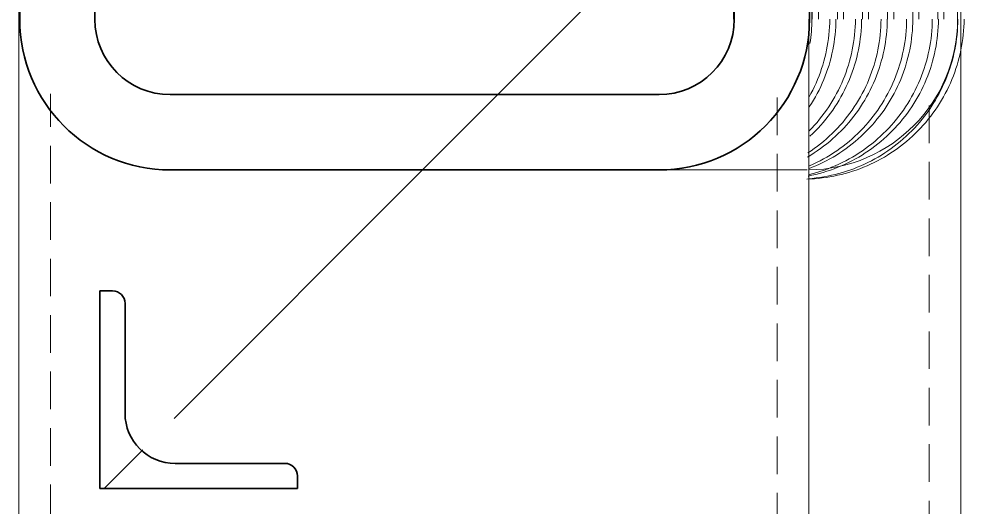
# Model space of a CAD drawing. Header units: centimetres. Extents: x -13467 to 3766, y -437 to 1921.
# Drawn here: x -13122.09 to -13110.12, y 436.27 to 442.44 of the extents above; entities that cross this region are included whole.
import ezdxf

# ---------------------------------------------------------------- set-up
doc = ezdxf.new("R2010")
doc.units = ezdxf.units.CM
doc.linetypes.add('Hidden', pattern=[0.714375, 0.47625, -0.238125])
doc.layers.add('S-BEAM', color=7, linetype='Continuous', lineweight=9)
doc.layers.add('S-COLS', color=7, linetype='Continuous', lineweight=9)
pattern_1 = [(45, (-5050.647, 712), (-25.14472, 25.14472), []), (45, (-5050.647, 750.1), (-25.14472, 25.14472), [])]

# ---------------------------------------------------------------- blocks, each defined once
blk = doc.blocks.new('FP_1-Sección 1-1')
at = {"layer": 'S-COLS'}
blk.add_line((-13112.09, 46.025), (-13112.09, 442.435), dxfattribs=at)
blk = doc.blocks.new('FP_2-Sección 1-1')
at = {"layer": 'S-COLS'}
blk.add_line((-13122.09, 442.435), (-13122.09, 46.025), dxfattribs=at)
blk = doc.blocks.new('HSS Rectangular-Column - 100 x 100 mm-1472442-Sección 1-1')
at = {"layer": 'S-COLS', "true_color": 0xc0c0c0}
h = blk.add_hatch(dxfattribs=at)
h.set_pattern_fill('FP_6', color=9, style=0, pattern_type=2)
h.set_pattern_definition(pattern_1)
h.paths.add_polyline_path([(-13114.908, 46.025), (-13113.995, 46.025), (-13113.995, 440.53), (-13120.185, 440.53), (-13120.111, 436.818), (-13118.723, 436.818), (-13118.564, 436.5), (-13120.185, 436.5), (-13120.111, 241.818), (-13118.723, 241.818), (-13118.564, 241.5), (-13120.185, 241.5), (-13120.185, 46.025)])
h.paths.add_polyline_path([(-13113.995, 441.483), (-13113.995, 449.578), (-13120.185, 449.574), (-13120.175, 441.483), (-13114.908, 441.483)])
h.paths.add_polyline_path([(-13120.185, 450.526), (-13120.175, 450.53), (-13113.995, 450.53), (-13113.995, 507.27), (-13118.801, 507.27), (-13118.801, 515.53), (-13120.185, 515.53), (-13120.185, 450.53)])
h.paths.add_polyline_path([(-13113.995, 508.181), (-13113.995, 515.53), (-13117.497, 515.53), (-13117.497, 509.842), (-13117.195, 509.02), (-13116.433, 508.587), (-13114.908, 508.333)])
at = {"layer": 'S-COLS', "linetype": 'Hidden'}
for p, q in [((-13121.69, 46.025), (-13121.69, 441.493)), ((-13112.49, 441.446), (-13112.49, 46.025))]:
    blk.add_line(p, q, dxfattribs=at)
at = {"layer": 'S-COLS'}
for name in ['FP_2-Sección 1-1', 'FP_1-Sección 1-1']:
    blk.add_blockref(name, (0, 0), dxfattribs=at)
blk = doc.blocks.new('FP_4-Sección 1-1')
at = {"layer": 'S-COLS'}
blk.add_line((-13110.164, 46.025), (-13110.164, 470.014), dxfattribs=at)
blk = doc.blocks.new('HSS Rectangular-Column - 100 x 100 mm-V3-Sección 1-1')
at = {"layer": 'S-COLS', "linetype": 'Hidden'}
blk.add_line((-13110.564, 441.346), (-13110.564, 46.025), dxfattribs=at)
at = {"layer": 'S-COLS'}
blk.add_blockref('FP_4-Sección 1-1', (0, 0), dxfattribs=at)
blk = doc.blocks.new('FP_6-Sección 1-1')
at = {"layer": 'S-BEAM', "color": 9, "true_color": 0xc0c0c0}
for p, q in [((-13111.829, 442.289), (-13111.826, 442.338)), ((-13111.826, 442.338), (-13111.824, 442.387)), ((-13111.824, 442.387), (-13111.823, 442.435)), ((-13111.751, 442.289), (-13111.747, 442.338)), ((-13111.747, 442.338), (-13111.745, 442.387)), ((-13111.745, 442.387), (-13111.744, 442.435)), ((-13111.505, 442.289), (-13111.501, 442.338)), ((-13111.501, 442.338), (-13111.499, 442.387)), ((-13111.499, 442.387), (-13111.499, 442.435)), ((-13111.426, 442.289), (-13111.423, 442.338)), ((-13111.423, 442.338), (-13111.421, 442.387)), ((-13111.421, 442.387), (-13111.42, 442.435)), ((-13111.18, 442.289), (-13111.177, 442.338)), ((-13111.177, 442.338), (-13111.175, 442.387)), ((-13111.175, 442.387), (-13111.174, 442.435)), ((-13111.102, 442.289), (-13111.098, 442.338)), ((-13111.098, 442.338), (-13111.096, 442.387)), ((-13111.096, 442.387), (-13111.095, 442.435)), ((-13110.856, 442.289), (-13110.853, 442.338)), ((-13110.853, 442.338), (-13110.85, 442.387)), ((-13110.85, 442.387), (-13110.85, 442.435)), ((-13110.777, 442.289), (-13110.774, 442.338)), ((-13110.774, 442.338), (-13110.772, 442.387)), ((-13110.772, 442.387), (-13110.771, 442.435)), ((-13110.531, 442.289), (-13110.528, 442.338)), ((-13110.528, 442.338), (-13110.526, 442.387)), ((-13110.526, 442.387), (-13110.525, 442.435)), ((-13110.453, 442.289), (-13110.449, 442.338)), ((-13110.449, 442.338), (-13110.447, 442.387)), ((-13110.447, 442.387), (-13110.447, 442.435)), ((-13110.207, 442.289), (-13110.204, 442.338)), ((-13110.204, 442.338), (-13110.202, 442.387)), ((-13110.202, 442.387), (-13110.201, 442.435)), ((-13110.128, 442.289), (-13110.125, 442.338)), ((-13110.125, 442.338), (-13110.123, 442.387)), ((-13110.123, 442.387), (-13110.122, 442.435)), ((-13111.839, 442.192), (-13111.834, 442.24)), ((-13111.834, 442.24), (-13111.829, 442.289)), ((-13111.761, 442.192), (-13111.755, 442.24)), ((-13111.755, 442.24), (-13111.751, 442.289)), ((-13111.515, 442.192), (-13111.509, 442.24)), ((-13111.509, 442.24), (-13111.505, 442.289)), ((-13111.436, 442.192), (-13111.431, 442.24)), ((-13111.431, 442.24), (-13111.426, 442.289)), ((-13111.19, 442.192), (-13111.185, 442.24)), ((-13111.185, 442.24), (-13111.18, 442.289)), ((-13111.112, 442.192), (-13111.106, 442.24)), ((-13111.106, 442.24), (-13111.102, 442.289)), ((-13110.866, 442.192), (-13110.86, 442.24)), ((-13110.86, 442.24), (-13110.856, 442.289)), ((-13110.787, 442.192), (-13110.782, 442.24)), ((-13110.782, 442.24), (-13110.777, 442.289)), ((-13110.541, 442.192), (-13110.536, 442.24)), ((-13110.536, 442.24), (-13110.531, 442.289)), ((-13110.463, 442.192), (-13110.457, 442.24)), ((-13110.457, 442.24), (-13110.453, 442.289)), ((-13110.217, 442.192), (-13110.211, 442.24)), ((-13110.211, 442.24), (-13110.207, 442.289)), ((-13110.138, 442.192), (-13110.133, 442.24)), ((-13110.133, 442.24), (-13110.128, 442.289)), ((-13111.854, 442.095), (-13111.846, 442.143)), ((-13111.846, 442.143), (-13111.839, 442.192)), ((-13111.775, 442.095), (-13111.767, 442.143)), ((-13111.767, 442.143), (-13111.761, 442.192)), ((-13111.529, 442.095), (-13111.522, 442.143)), ((-13111.522, 442.143), (-13111.515, 442.192)), ((-13111.451, 442.095), (-13111.443, 442.143)), ((-13111.443, 442.143), (-13111.436, 442.192)), ((-13111.205, 442.095), (-13111.197, 442.143)), ((-13111.197, 442.143), (-13111.19, 442.192)), ((-13111.126, 442.095), (-13111.118, 442.143)), ((-13111.118, 442.143), (-13111.112, 442.192)), ((-13110.881, 442.095), (-13110.873, 442.143)), ((-13110.873, 442.143), (-13110.866, 442.192)), ((-13110.802, 442.095), (-13110.794, 442.143)), ((-13110.794, 442.143), (-13110.787, 442.192)), ((-13110.556, 442.095), (-13110.548, 442.143)), ((-13110.548, 442.143), (-13110.541, 442.192)), ((-13110.477, 442.095), (-13110.47, 442.143)), ((-13110.47, 442.143), (-13110.463, 442.192)), ((-13110.232, 442.095), (-13110.224, 442.143)), ((-13110.224, 442.143), (-13110.217, 442.192)), ((-13110.153, 442.095), (-13110.145, 442.143)), ((-13110.145, 442.143), (-13110.138, 442.192)), ((-13111.885, 441.952), (-13111.873, 441.999)), ((-13111.873, 441.999), (-13111.863, 442.047)), ((-13111.863, 442.047), (-13111.854, 442.095)), ((-13111.806, 441.952), (-13111.795, 441.999)), ((-13111.795, 441.999), (-13111.784, 442.047)), ((-13111.784, 442.047), (-13111.775, 442.095)), ((-13111.56, 441.952), (-13111.549, 441.999)), ((-13111.549, 441.999), (-13111.539, 442.047)), ((-13111.539, 442.047), (-13111.529, 442.095)), ((-13111.482, 441.952), (-13111.47, 441.999)), ((-13111.47, 441.999), (-13111.46, 442.047)), ((-13111.46, 442.047), (-13111.451, 442.095)), ((-13111.236, 441.952), (-13111.224, 441.999)), ((-13111.224, 441.999), (-13111.214, 442.047)), ((-13111.214, 442.047), (-13111.205, 442.095)), ((-13111.157, 441.952), (-13111.146, 441.999)), ((-13111.146, 441.999), (-13111.135, 442.047)), ((-13111.135, 442.047), (-13111.126, 442.095)), ((-13110.911, 441.952), (-13110.9, 441.999)), ((-13110.9, 441.999), (-13110.89, 442.047)), ((-13110.89, 442.047), (-13110.881, 442.095)), ((-13110.833, 441.952), (-13110.821, 441.999)), ((-13110.821, 441.999), (-13110.811, 442.047)), ((-13110.811, 442.047), (-13110.802, 442.095)), ((-13110.587, 441.952), (-13110.575, 441.999)), ((-13110.575, 441.999), (-13110.565, 442.047)), ((-13110.565, 442.047), (-13110.556, 442.095)), ((-13110.508, 441.952), (-13110.497, 441.999)), ((-13110.497, 441.999), (-13110.487, 442.047)), ((-13110.487, 442.047), (-13110.477, 442.095)), ((-13110.262, 441.952), (-13110.251, 441.999)), ((-13110.251, 441.999), (-13110.241, 442.047)), ((-13110.241, 442.047), (-13110.232, 442.095)), ((-13110.184, 441.952), (-13110.172, 441.999)), ((-13110.172, 441.999), (-13110.162, 442.047)), ((-13110.162, 442.047), (-13110.153, 442.095)), ((-13111.926, 441.811), (-13111.911, 441.857)), ((-13111.911, 441.857), (-13111.897, 441.904)), ((-13111.897, 441.904), (-13111.885, 441.952)), ((-13111.847, 441.811), (-13111.832, 441.857)), ((-13111.832, 441.857), (-13111.819, 441.904)), ((-13111.819, 441.904), (-13111.806, 441.952)), ((-13111.601, 441.811), (-13111.587, 441.857)), ((-13111.587, 441.857), (-13111.573, 441.904)), ((-13111.573, 441.904), (-13111.56, 441.952)), ((-13111.523, 441.811), (-13111.508, 441.857)), ((-13111.508, 441.857), (-13111.494, 441.904)), ((-13111.494, 441.904), (-13111.482, 441.952)), ((-13111.277, 441.811), (-13111.262, 441.857)), ((-13111.262, 441.857), (-13111.248, 441.904)), ((-13111.248, 441.904), (-13111.236, 441.952)), ((-13111.198, 441.811), (-13111.183, 441.857)), ((-13111.183, 441.857), (-13111.17, 441.904)), ((-13111.17, 441.904), (-13111.157, 441.952)), ((-13110.952, 441.811), (-13110.938, 441.857)), ((-13110.938, 441.857), (-13110.924, 441.904)), ((-13110.924, 441.904), (-13110.911, 441.952)), ((-13110.874, 441.811), (-13110.859, 441.857)), ((-13110.859, 441.857), (-13110.845, 441.904)), ((-13110.845, 441.904), (-13110.833, 441.952)), ((-13110.628, 441.811), (-13110.613, 441.857)), ((-13110.613, 441.857), (-13110.599, 441.904)), ((-13110.599, 441.904), (-13110.587, 441.952)), ((-13110.549, 441.811), (-13110.535, 441.857)), ((-13110.535, 441.857), (-13110.521, 441.904)), ((-13110.521, 441.904), (-13110.508, 441.952)), ((-13110.304, 441.811), (-13110.289, 441.857)), ((-13110.289, 441.857), (-13110.275, 441.904)), ((-13110.275, 441.904), (-13110.262, 441.952)), ((-13110.225, 441.811), (-13110.21, 441.857)), ((-13110.21, 441.857), (-13110.196, 441.904)), ((-13110.196, 441.904), (-13110.184, 441.952)), ((-13111.959, 441.719), (-13111.942, 441.765)), ((-13111.942, 441.765), (-13111.926, 441.811)), ((-13111.88, 441.719), (-13111.863, 441.765)), ((-13111.863, 441.765), (-13111.847, 441.811)), ((-13111.634, 441.719), (-13111.617, 441.765)), ((-13111.617, 441.765), (-13111.601, 441.811)), ((-13111.556, 441.719), (-13111.539, 441.765)), ((-13111.539, 441.765), (-13111.523, 441.811)), ((-13111.31, 441.719), (-13111.293, 441.765)), ((-13111.293, 441.765), (-13111.277, 441.811)), ((-13111.231, 441.719), (-13111.214, 441.765)), ((-13111.214, 441.765), (-13111.198, 441.811)), ((-13110.986, 441.719), (-13110.968, 441.765)), ((-13110.968, 441.765), (-13110.952, 441.811)), ((-13110.907, 441.719), (-13110.89, 441.765)), ((-13110.89, 441.765), (-13110.874, 441.811)), ((-13110.661, 441.719), (-13110.644, 441.765)), ((-13110.644, 441.765), (-13110.628, 441.811)), ((-13110.582, 441.719), (-13110.565, 441.765)), ((-13110.565, 441.765), (-13110.549, 441.811)), ((-13110.337, 441.719), (-13110.32, 441.765)), ((-13110.32, 441.765), (-13110.304, 441.811)), ((-13110.258, 441.719), (-13110.241, 441.765)), ((-13110.241, 441.765), (-13110.225, 441.811)), ((-13112.017, 441.584), (-13111.996, 441.628)), ((-13111.996, 441.628), (-13111.977, 441.673)), ((-13111.977, 441.673), (-13111.959, 441.719)), ((-13111.938, 441.584), (-13111.918, 441.628)), ((-13111.918, 441.628), (-13111.898, 441.673)), ((-13111.898, 441.673), (-13111.88, 441.719)), ((-13111.692, 441.584), (-13111.672, 441.628)), ((-13111.672, 441.628), (-13111.653, 441.673)), ((-13111.653, 441.673), (-13111.634, 441.719)), ((-13111.614, 441.584), (-13111.593, 441.628)), ((-13111.593, 441.628), (-13111.574, 441.673)), ((-13111.574, 441.673), (-13111.556, 441.719)), ((-13111.368, 441.584), (-13111.347, 441.628)), ((-13111.347, 441.628), (-13111.328, 441.673)), ((-13111.328, 441.673), (-13111.31, 441.719)), ((-13111.289, 441.584), (-13111.269, 441.628)), ((-13111.269, 441.628), (-13111.249, 441.673)), ((-13111.249, 441.673), (-13111.231, 441.719)), ((-13111.043, 441.584), (-13111.023, 441.628)), ((-13111.023, 441.628), (-13111.004, 441.673)), ((-13111.004, 441.673), (-13110.986, 441.719)), ((-13110.965, 441.584), (-13110.944, 441.628)), ((-13110.944, 441.628), (-13110.925, 441.673)), ((-13110.925, 441.673), (-13110.907, 441.719)), ((-13110.719, 441.584), (-13110.698, 441.628)), ((-13110.698, 441.628), (-13110.679, 441.673)), ((-13110.679, 441.673), (-13110.661, 441.719)), ((-13110.64, 441.584), (-13110.62, 441.628)), ((-13110.62, 441.628), (-13110.601, 441.673)), ((-13110.601, 441.673), (-13110.582, 441.719)), ((-13110.394, 441.584), (-13110.374, 441.628)), ((-13110.374, 441.628), (-13110.355, 441.673)), ((-13110.355, 441.673), (-13110.337, 441.719)), ((-13110.316, 441.584), (-13110.295, 441.628)), ((-13110.295, 441.628), (-13110.276, 441.673)), ((-13110.276, 441.673), (-13110.258, 441.719)), ((-13112.061, 441.496), (-13112.038, 441.54)), ((-13112.038, 441.54), (-13112.017, 441.584)), ((-13111.982, 441.496), (-13111.959, 441.54)), ((-13111.959, 441.54), (-13111.938, 441.584)), ((-13111.736, 441.496), (-13111.714, 441.54)), ((-13111.714, 441.54), (-13111.692, 441.584)), ((-13111.657, 441.496), (-13111.635, 441.54)), ((-13111.635, 441.54), (-13111.614, 441.584)), ((-13111.412, 441.496), (-13111.389, 441.54)), ((-13111.389, 441.54), (-13111.368, 441.584)), ((-13111.333, 441.496), (-13111.311, 441.54)), ((-13111.311, 441.54), (-13111.289, 441.584)), ((-13111.087, 441.496), (-13111.065, 441.54)), ((-13111.065, 441.54), (-13111.043, 441.584)), ((-13111.009, 441.496), (-13110.986, 441.54)), ((-13110.986, 441.54), (-13110.965, 441.584)), ((-13110.763, 441.496), (-13110.74, 441.54)), ((-13110.74, 441.54), (-13110.719, 441.584)), ((-13110.684, 441.496), (-13110.662, 441.54)), ((-13110.662, 441.54), (-13110.64, 441.584)), ((-13110.438, 441.496), (-13110.416, 441.54)), ((-13110.416, 441.54), (-13110.394, 441.584)), ((-13110.36, 441.496), (-13110.337, 441.54)), ((-13110.337, 441.54), (-13110.316, 441.584)), ((-13112.084, 441.453), (-13112.061, 441.496)), ((-13112.056, 441.369), (-13112.03, 441.411)), ((-13112.03, 441.411), (-13112.005, 441.453)), ((-13112.005, 441.453), (-13111.982, 441.496)), ((-13111.81, 441.369), (-13111.784, 441.411)), ((-13111.784, 441.411), (-13111.76, 441.453)), ((-13111.76, 441.453), (-13111.736, 441.496)), ((-13111.731, 441.369), (-13111.706, 441.411)), ((-13111.706, 441.411), (-13111.681, 441.453)), ((-13111.681, 441.453), (-13111.657, 441.496)), ((-13111.485, 441.369), (-13111.46, 441.411)), ((-13111.46, 441.411), (-13111.435, 441.453)), ((-13111.435, 441.453), (-13111.412, 441.496)), ((-13111.407, 441.369), (-13111.381, 441.411)), ((-13111.381, 441.411), (-13111.357, 441.453)), ((-13111.357, 441.453), (-13111.333, 441.496)), ((-13111.161, 441.369), (-13111.135, 441.411)), ((-13111.135, 441.411), (-13111.111, 441.453)), ((-13111.111, 441.453), (-13111.087, 441.496)), ((-13111.082, 441.369), (-13111.057, 441.411)), ((-13111.057, 441.411), (-13111.032, 441.453)), ((-13111.032, 441.453), (-13111.009, 441.496)), ((-13110.836, 441.369), (-13110.811, 441.411)), ((-13110.811, 441.411), (-13110.786, 441.453)), ((-13110.786, 441.453), (-13110.763, 441.496)), ((-13110.758, 441.369), (-13110.732, 441.411)), ((-13110.732, 441.411), (-13110.708, 441.453)), ((-13110.708, 441.453), (-13110.684, 441.496)), ((-13110.512, 441.369), (-13110.486, 441.411)), ((-13110.486, 441.411), (-13110.462, 441.453)), ((-13110.462, 441.453), (-13110.438, 441.496)), ((-13110.433, 441.369), (-13110.408, 441.411)), ((-13110.408, 441.411), (-13110.383, 441.453)), ((-13110.383, 441.453), (-13110.36, 441.496)), ((-13112.082, 441.328), (-13112.056, 441.369)), ((-13111.892, 441.247), (-13111.864, 441.287)), ((-13111.864, 441.287), (-13111.836, 441.328)), ((-13111.836, 441.328), (-13111.81, 441.369)), ((-13111.814, 441.247), (-13111.785, 441.287)), ((-13111.785, 441.287), (-13111.758, 441.328)), ((-13111.758, 441.328), (-13111.731, 441.369)), ((-13111.568, 441.247), (-13111.539, 441.287)), ((-13111.539, 441.287), (-13111.512, 441.328)), ((-13111.512, 441.328), (-13111.485, 441.369)), ((-13111.489, 441.247), (-13111.461, 441.287)), ((-13111.461, 441.287), (-13111.433, 441.328)), ((-13111.433, 441.328), (-13111.407, 441.369)), ((-13111.244, 441.247), (-13111.215, 441.287)), ((-13111.215, 441.287), (-13111.187, 441.328)), ((-13111.187, 441.328), (-13111.161, 441.369)), ((-13111.165, 441.247), (-13111.136, 441.287)), ((-13111.136, 441.287), (-13111.109, 441.328)), ((-13111.109, 441.328), (-13111.082, 441.369)), ((-13110.919, 441.247), (-13110.891, 441.287)), ((-13110.891, 441.287), (-13110.863, 441.328)), ((-13110.863, 441.328), (-13110.836, 441.369)), ((-13110.84, 441.247), (-13110.812, 441.287)), ((-13110.812, 441.287), (-13110.784, 441.328)), ((-13110.784, 441.328), (-13110.758, 441.369)), ((-13110.595, 441.247), (-13110.566, 441.287)), ((-13110.566, 441.287), (-13110.539, 441.328)), ((-13110.539, 441.328), (-13110.512, 441.369)), ((-13110.516, 441.247), (-13110.487, 441.287)), ((-13110.487, 441.287), (-13110.46, 441.328)), ((-13110.46, 441.328), (-13110.433, 441.369)), ((-13111.984, 441.132), (-13111.952, 441.17)), ((-13111.952, 441.17), (-13111.922, 441.208)), ((-13111.922, 441.208), (-13111.892, 441.247)), ((-13111.905, 441.132), (-13111.874, 441.17)), ((-13111.874, 441.17), (-13111.843, 441.208)), ((-13111.843, 441.208), (-13111.814, 441.247)), ((-13111.659, 441.132), (-13111.628, 441.17)), ((-13111.628, 441.17), (-13111.597, 441.208)), ((-13111.597, 441.208), (-13111.568, 441.247)), ((-13111.581, 441.132), (-13111.549, 441.17)), ((-13111.549, 441.17), (-13111.519, 441.208)), ((-13111.519, 441.208), (-13111.489, 441.247)), ((-13111.335, 441.132), (-13111.303, 441.17)), ((-13111.303, 441.17), (-13111.273, 441.208)), ((-13111.273, 441.208), (-13111.244, 441.247)), ((-13111.256, 441.132), (-13111.225, 441.17)), ((-13111.225, 441.17), (-13111.194, 441.208)), ((-13111.194, 441.208), (-13111.165, 441.247)), ((-13111.01, 441.132), (-13110.979, 441.17)), ((-13110.979, 441.17), (-13110.949, 441.208)), ((-13110.949, 441.208), (-13110.919, 441.247)), ((-13110.932, 441.132), (-13110.9, 441.17)), ((-13110.9, 441.17), (-13110.87, 441.208)), ((-13110.87, 441.208), (-13110.84, 441.247)), ((-13110.686, 441.132), (-13110.655, 441.17)), ((-13110.655, 441.17), (-13110.624, 441.208)), ((-13110.624, 441.208), (-13110.595, 441.247)), ((-13110.607, 441.132), (-13110.576, 441.17)), ((-13110.576, 441.17), (-13110.545, 441.208)), ((-13110.545, 441.208), (-13110.516, 441.247)), ((-13112.083, 441.023), (-13112.049, 441.059)), ((-13112.049, 441.059), (-13112.016, 441.095)), ((-13112.039, 440.989), (-13112.004, 441.023)), ((-13112.016, 441.095), (-13111.984, 441.132)), ((-13112.004, 441.023), (-13111.97, 441.059)), ((-13111.97, 441.059), (-13111.937, 441.095)), ((-13111.937, 441.095), (-13111.905, 441.132)), ((-13111.793, 440.989), (-13111.759, 441.023)), ((-13111.759, 441.023), (-13111.725, 441.059)), ((-13111.725, 441.059), (-13111.691, 441.095)), ((-13111.715, 440.989), (-13111.68, 441.023)), ((-13111.691, 441.095), (-13111.659, 441.132)), ((-13111.68, 441.023), (-13111.646, 441.059)), ((-13111.646, 441.059), (-13111.613, 441.095)), ((-13111.613, 441.095), (-13111.581, 441.132)), ((-13111.469, 440.989), (-13111.434, 441.023)), ((-13111.434, 441.023), (-13111.4, 441.059)), ((-13111.4, 441.059), (-13111.367, 441.095)), ((-13111.39, 440.989), (-13111.356, 441.023)), ((-13111.367, 441.095), (-13111.335, 441.132)), ((-13111.356, 441.023), (-13111.322, 441.059)), ((-13111.322, 441.059), (-13111.288, 441.095)), ((-13111.288, 441.095), (-13111.256, 441.132)), ((-13111.145, 440.989), (-13111.11, 441.023)), ((-13111.11, 441.023), (-13111.076, 441.059)), ((-13111.076, 441.059), (-13111.043, 441.095)), ((-13111.066, 440.989), (-13111.031, 441.023)), ((-13111.043, 441.095), (-13111.01, 441.132)), ((-13111.031, 441.023), (-13110.997, 441.059)), ((-13110.997, 441.059), (-13110.964, 441.095)), ((-13110.964, 441.095), (-13110.932, 441.132)), ((-13110.82, 440.989), (-13110.785, 441.023)), ((-13110.785, 441.023), (-13110.751, 441.059)), ((-13110.751, 441.059), (-13110.718, 441.095)), ((-13110.741, 440.989), (-13110.707, 441.023)), ((-13110.718, 441.095), (-13110.686, 441.132)), ((-13110.707, 441.023), (-13110.673, 441.059)), ((-13110.673, 441.059), (-13110.639, 441.095)), ((-13110.639, 441.095), (-13110.607, 441.132)), ((-13112.075, 440.955), (-13112.039, 440.989)), ((-13111.903, 440.89), (-13111.866, 440.922)), ((-13111.866, 440.922), (-13111.829, 440.955)), ((-13111.829, 440.955), (-13111.793, 440.989)), ((-13111.824, 440.89), (-13111.787, 440.922)), ((-13111.787, 440.922), (-13111.751, 440.955)), ((-13111.751, 440.955), (-13111.715, 440.989)), ((-13111.578, 440.89), (-13111.541, 440.922)), ((-13111.541, 440.922), (-13111.505, 440.955)), ((-13111.505, 440.955), (-13111.469, 440.989)), ((-13111.5, 440.89), (-13111.463, 440.922)), ((-13111.463, 440.922), (-13111.426, 440.955)), ((-13111.426, 440.955), (-13111.39, 440.989)), ((-13111.254, 440.89), (-13111.217, 440.922)), ((-13111.217, 440.922), (-13111.18, 440.955)), ((-13111.18, 440.955), (-13111.145, 440.989)), ((-13111.175, 440.89), (-13111.138, 440.922)), ((-13111.138, 440.922), (-13111.102, 440.955)), ((-13111.102, 440.955), (-13111.066, 440.989)), ((-13110.93, 440.89), (-13110.892, 440.922)), ((-13110.892, 440.922), (-13110.856, 440.955)), ((-13110.856, 440.955), (-13110.82, 440.989)), ((-13110.851, 440.89), (-13110.814, 440.922)), ((-13110.814, 440.922), (-13110.777, 440.955)), ((-13110.777, 440.955), (-13110.741, 440.989)), ((-13112.059, 440.772), (-13112.019, 440.8)), ((-13112.019, 440.8), (-13111.98, 440.829)), ((-13111.981, 440.772), (-13111.94, 440.8)), ((-13111.98, 440.829), (-13111.941, 440.859)), ((-13111.941, 440.859), (-13111.903, 440.89)), ((-13111.94, 440.8), (-13111.901, 440.829)), ((-13111.901, 440.829), (-13111.862, 440.859)), ((-13111.862, 440.859), (-13111.824, 440.89)), ((-13111.735, 440.772), (-13111.695, 440.8)), ((-13111.695, 440.8), (-13111.655, 440.829)), ((-13111.656, 440.772), (-13111.616, 440.8)), ((-13111.655, 440.829), (-13111.616, 440.859)), ((-13111.616, 440.859), (-13111.578, 440.89)), ((-13111.616, 440.8), (-13111.577, 440.829)), ((-13111.577, 440.829), (-13111.538, 440.859)), ((-13111.538, 440.859), (-13111.5, 440.89)), ((-13111.41, 440.772), (-13111.37, 440.8)), ((-13111.37, 440.8), (-13111.331, 440.829)), ((-13111.332, 440.772), (-13111.292, 440.8)), ((-13111.331, 440.829), (-13111.292, 440.859)), ((-13111.292, 440.859), (-13111.254, 440.89)), ((-13111.292, 440.8), (-13111.252, 440.829)), ((-13111.252, 440.829), (-13111.213, 440.859)), ((-13111.213, 440.859), (-13111.175, 440.89)), ((-13111.086, 440.772), (-13111.046, 440.8)), ((-13111.046, 440.8), (-13111.006, 440.829)), ((-13111.007, 440.772), (-13110.967, 440.8)), ((-13111.006, 440.829), (-13110.968, 440.859)), ((-13110.968, 440.859), (-13110.93, 440.89)), ((-13110.967, 440.8), (-13110.928, 440.829)), ((-13110.928, 440.829), (-13110.889, 440.859)), ((-13110.889, 440.859), (-13110.851, 440.89)), ((-13112.105, 440.693), (-13112.063, 440.718)), ((-13112.1, 440.745), (-13112.059, 440.772)), ((-13112.063, 440.718), (-13112.021, 440.745)), ((-13112.021, 440.745), (-13111.981, 440.772)), ((-13111.945, 440.646), (-13111.902, 440.669)), ((-13111.902, 440.669), (-13111.859, 440.693)), ((-13111.867, 440.646), (-13111.823, 440.669)), ((-13111.859, 440.693), (-13111.817, 440.718)), ((-13111.823, 440.669), (-13111.781, 440.693)), ((-13111.817, 440.718), (-13111.776, 440.745)), ((-13111.781, 440.693), (-13111.739, 440.718)), ((-13111.776, 440.745), (-13111.735, 440.772)), ((-13111.739, 440.718), (-13111.697, 440.745)), ((-13111.697, 440.745), (-13111.656, 440.772)), ((-13111.621, 440.646), (-13111.578, 440.669)), ((-13111.578, 440.669), (-13111.535, 440.693)), ((-13111.542, 440.646), (-13111.499, 440.669)), ((-13111.535, 440.693), (-13111.493, 440.718)), ((-13111.499, 440.669), (-13111.456, 440.693)), ((-13111.493, 440.718), (-13111.451, 440.745)), ((-13111.456, 440.693), (-13111.414, 440.718)), ((-13111.451, 440.745), (-13111.41, 440.772)), ((-13111.414, 440.718), (-13111.373, 440.745)), ((-13111.373, 440.745), (-13111.332, 440.772)), ((-13111.296, 440.646), (-13111.253, 440.669)), ((-13111.253, 440.669), (-13111.21, 440.693)), ((-13111.218, 440.646), (-13111.174, 440.669)), ((-13111.21, 440.693), (-13111.168, 440.718)), ((-13111.174, 440.669), (-13111.132, 440.693)), ((-13111.168, 440.718), (-13111.127, 440.745)), ((-13111.132, 440.693), (-13111.09, 440.718)), ((-13111.127, 440.745), (-13111.086, 440.772)), ((-13111.09, 440.718), (-13111.048, 440.745)), ((-13111.048, 440.745), (-13111.007, 440.772)), ((-13112.091, 440.545), (-13112.045, 440.563)), ((-13112.078, 440.582), (-13112.033, 440.602)), ((-13112.045, 440.563), (-13112, 440.582)), ((-13112.033, 440.602), (-13111.989, 440.623)), ((-13112, 440.582), (-13111.955, 440.602)), ((-13111.989, 440.623), (-13111.945, 440.646)), ((-13111.955, 440.602), (-13111.91, 440.623)), ((-13111.91, 440.623), (-13111.867, 440.646)), ((-13111.891, 440.529), (-13111.845, 440.545)), ((-13111.845, 440.545), (-13111.799, 440.563)), ((-13111.812, 440.529), (-13111.766, 440.545)), ((-13111.799, 440.563), (-13111.754, 440.582)), ((-13111.766, 440.545), (-13111.72, 440.563)), ((-13111.754, 440.582), (-13111.709, 440.602)), ((-13111.72, 440.563), (-13111.675, 440.582)), ((-13111.709, 440.602), (-13111.665, 440.623)), ((-13111.675, 440.582), (-13111.63, 440.602)), ((-13111.665, 440.623), (-13111.621, 440.646)), ((-13111.63, 440.602), (-13111.586, 440.623)), ((-13111.586, 440.623), (-13111.542, 440.646)), ((-13111.567, 440.529), (-13111.52, 440.545)), ((-13111.52, 440.545), (-13111.475, 440.563)), ((-13111.488, 440.529), (-13111.442, 440.545)), ((-13111.475, 440.563), (-13111.429, 440.582)), ((-13111.442, 440.545), (-13111.396, 440.563)), ((-13111.429, 440.582), (-13111.385, 440.602)), ((-13111.396, 440.563), (-13111.351, 440.582)), ((-13111.385, 440.602), (-13111.34, 440.623)), ((-13111.351, 440.582), (-13111.306, 440.602)), ((-13111.34, 440.623), (-13111.296, 440.646)), ((-13111.306, 440.602), (-13111.262, 440.623)), ((-13111.262, 440.623), (-13111.218, 440.646)), ((-13112.097, 440.452), (-13112.049, 440.462)), ((-13112.094, 440.419), (-13112.045, 440.423)), ((-13112.079, 440.473), (-13112.032, 440.485)), ((-13112.049, 440.462), (-13112.001, 440.473)), ((-13112.045, 440.423), (-13111.997, 440.429)), ((-13112.032, 440.485), (-13111.985, 440.498)), ((-13112.016, 440.419), (-13111.967, 440.423)), ((-13112.001, 440.473), (-13111.953, 440.485)), ((-13111.997, 440.429), (-13111.948, 440.435)), ((-13111.985, 440.498), (-13111.938, 440.513)), ((-13111.967, 440.423), (-13111.918, 440.429)), ((-13111.953, 440.485), (-13111.906, 440.498)), ((-13111.948, 440.435), (-13111.899, 440.443)), ((-13111.938, 440.513), (-13111.891, 440.529)), ((-13111.918, 440.429), (-13111.869, 440.435)), ((-13111.906, 440.498), (-13111.859, 440.513)), ((-13111.899, 440.443), (-13111.851, 440.452)), ((-13111.869, 440.435), (-13111.821, 440.443)), ((-13111.859, 440.513), (-13111.812, 440.529)), ((-13111.851, 440.452), (-13111.803, 440.462)), ((-13111.821, 440.443), (-13111.772, 440.452)), ((-13111.803, 440.462), (-13111.755, 440.473)), ((-13111.772, 440.452), (-13111.724, 440.462)), ((-13111.755, 440.473), (-13111.707, 440.485)), ((-13111.724, 440.462), (-13111.676, 440.473)), ((-13111.707, 440.485), (-13111.66, 440.498)), ((-13111.676, 440.473), (-13111.629, 440.485)), ((-13111.66, 440.498), (-13111.613, 440.513)), ((-13111.629, 440.485), (-13111.581, 440.498)), ((-13111.613, 440.513), (-13111.567, 440.529)), ((-13111.581, 440.498), (-13111.535, 440.513)), ((-13111.535, 440.513), (-13111.488, 440.529)), ((-13112.114, 440.415), (-13112.065, 440.416)), ((-13112.065, 440.416), (-13112.016, 440.419))]:
    blk.add_line(p, q, dxfattribs=at)
at = {"layer": 'S-BEAM'}
blk.add_line((-13113.955, 440.53), (-13112.109, 440.53), dxfattribs=at)
blk = doc.blocks.new('HSS Square - HSS 100mm-1469840-Sección 1-1')
at = {"layer": 'S-BEAM', "true_color": 0xc0c0c0}
h = blk.add_hatch(dxfattribs=at)
h.set_pattern_fill('FP_8', color=9, style=0, pattern_type=2)
h.set_pattern_definition([(89.638, (-13112.263, 712.001), (-0.15881893, 25.1445053), []), (89.638, (-13112.263, 750.101), (-0.15881893, 25.1445053), [])])
h.paths.add_polyline_path([(-13110.204, 442.435), (-13110.204, 448.625), (-13112.05, 448.625), (-13112.05, 442.435)])
h = blk.add_hatch(dxfattribs=at)
h.set_pattern_fill('FP_7', color=9, style=0, pattern_type=2)
h.set_pattern_definition([(45.001, (-5050.434, 712), (-25.14566, 25.14378), []), (45.001, (-5050.434, 750.1), (-25.14566, 25.14378), [])])
h.paths.add_polyline_path([(-13112.09, 442.134), (-13112.05, 442.452), (-13112.09, 442.412)])
at = {"layer": 'S-BEAM'}
for p, q in [((-13112.05, 442.435), (-13112.05, 448.625)), ((-13110.204, 448.625), (-13110.204, 442.435))]:
    blk.add_line(p, q, dxfattribs=at)
for centre, start_param in [((-13112.109, 442.435), 3.151735), ((-13113.955, 442.435), 4.55224)]:
    blk.add_ellipse(centre, major_axis=(0, 1.905), ratio=0.99998, start_param=start_param, end_param=4.712389, dxfattribs=at)
blk.add_blockref('FP_6-Sección 1-1', (0, 0), dxfattribs=at)
blk = doc.blocks.new('FP_7-Sección 1-1')
at = {"layer": 'S-BEAM'}
blk.add_line((-13120.184, 440.53), (-13120.175, 440.53), dxfattribs=at)
blk = doc.blocks.new('HSS Square - HSS 100mm-1469844-Sección 1-1')
at = {"layer": 'S-BEAM', "true_color": 0xc0c0c0}
h = blk.add_hatch(dxfattribs=at)
h.set_pattern_fill('FP_6', color=9, style=0, pattern_type=2)
h.set_pattern_definition(pattern_1)
h.paths.add_polyline_path([(-13120.175, 440.53), (-13113.985, 440.53), (-13112.638, 441.088), (-13112.08, 442.435), (-13112.08, 448.625), (-13112.638, 449.972), (-13113.985, 450.53), (-13120.175, 450.53), (-13121.522, 449.972), (-13122.08, 448.625), (-13122.08, 442.435), (-13121.522, 441.088)])
h.paths.add_polyline_path([(-13113.985, 441.483), (-13120.175, 441.483), (-13120.849, 441.762), (-13121.128, 442.435), (-13121.128, 448.625), (-13120.849, 449.299), (-13120.175, 449.578), (-13113.985, 449.578), (-13113.312, 449.299), (-13113.033, 448.625), (-13113.033, 442.435), (-13113.312, 441.762)])
h = blk.add_hatch(dxfattribs=at)
h.set_pattern_fill('FP_9', color=9, style=0, pattern_type=2)
h.set_pattern_definition([(89.993, (-13122.08, 712.001), (-0.00316795868, 25.1450005747), []), (89.993, (-13122.08, 750.101), (-0.00316795868, 25.1450005747), [])])
h.paths.add_polyline_path([(-13122.089, 442.435), (-13122.08, 442.435), (-13122.089, 446.812)])
h = blk.add_hatch(dxfattribs=at)
h.set_pattern_fill('FP_10', color=9, style=0, pattern_type=2)
h.set_pattern_definition([(89.993, (-13113.033, 712.001), (-0.00316795868, 25.1450005747), []), (89.993, (-13113.033, 750.101), (-0.00316795868, 25.1450005747), [])])
h.paths.add_polyline_path([(-13113.042, 442.435), (-13113.033, 442.435), (-13113.042, 446.812)])
at = {"layer": 'S-BEAM'}
for p, q in [((-13122.089, 442.435), (-13122.089, 448.625)), ((-13113.042, 442.435), (-13113.042, 448.625))]:
    blk.add_line(p, q, dxfattribs=at)
at = {"layer": 'S-BEAM', "lineweight": 35}
for p, q in [((-13122.08, 448.625), (-13122.08, 442.435)), ((-13121.128, 442.435), (-13121.128, 448.625)), ((-13113.033, 448.625), (-13113.033, 442.435)), ((-13112.08, 442.435), (-13112.08, 448.625)), ((-13113.985, 441.483), (-13120.175, 441.483)), ((-13120.175, 440.53), (-13113.985, 440.53))]:
    blk.add_line(p, q, dxfattribs=at)
for centre, radius, start, end in [((-13120.175, 442.435), 1.905, 180, 270), ((-13120.175, 442.435), 0.953, 180, 270), ((-13113.985, 442.435), 1.905, 270, 360), ((-13113.985, 442.435), 0.953, 270, 360)]:
    blk.add_arc(centre, radius, start, end, dxfattribs=at)
at = {"layer": 'S-BEAM'}
blk.add_blockref('FP_7-Sección 1-1', (0, 0), dxfattribs=at)
blk = doc.blocks.new('M_L Equal Angles - 25 x 25 mm-V9-Sección 1-1')
at = {"layer": 'S-BEAM', "true_color": 0xc0c0c0}
h = blk.add_hatch(dxfattribs=at)
h.set_pattern_fill('FP_6', color=9, style=0, pattern_type=2)
h.set_pattern_definition(pattern_1)
h.paths.add_polyline_path([(-13118.564, 436.5), (-13118.723, 436.818), (-13120.111, 436.818), (-13120.56, 437.004), (-13120.746, 437.453), (-13120.746, 438.841), (-13121.064, 439), (-13121.064, 436.5)])
at = {"layer": 'S-BEAM', "lineweight": 35}
for p, q in [((-13120.905, 439), (-13121.064, 439)), ((-13121.064, 439), (-13121.064, 436.5)), ((-13120.746, 437.453), (-13120.746, 438.841)), ((-13118.723, 436.818), (-13120.111, 436.818)), ((-13118.564, 436.5), (-13118.564, 436.659)), ((-13121.064, 436.5), (-13118.564, 436.5))]:
    blk.add_line(p, q, dxfattribs=at)
for centre, radius, start, end in [((-13120.905, 438.841), 0.159, 0, 90), ((-13120.111, 437.453), 0.635, 180, 270), ((-13118.723, 436.659), 0.159, 0, 90)]:
    blk.add_arc(centre, radius, start, end, dxfattribs=at)
blk = doc.blocks.new('PQ_RVR_EST-01_ZZ_ZZ_MO_T_A_rvt-1-Sección 1-1')
at = {"layer": 'S-BEAM', "lineweight": 9}
for name in ['HSS Square - HSS 100mm-1469840-Sección 1-1', 'HSS Square - HSS 100mm-1469844-Sección 1-1', 'M_L Equal Angles - 25 x 25 mm-V9-Sección 1-1']:
    blk.add_blockref(name, (0, 0), dxfattribs=at)
at = {"layer": 'S-COLS', "lineweight": 9}
for name in ['HSS Rectangular-Column - 100 x 100 mm-1472442-Sección 1-1', 'HSS Rectangular-Column - 100 x 100 mm-V3-Sección 1-1']:
    blk.add_blockref(name, (0, 0), dxfattribs=at)

msp = doc.modelspace()

# ---------------------------------------------------------------- block references
at = {"lineweight": 5}
msp.add_blockref('PQ_RVR_EST-01_ZZ_ZZ_MO_T_A_rvt-1-Sección 1-1', (0, 0), dxfattribs=at)

doc.saveas('drawing.dxf')
